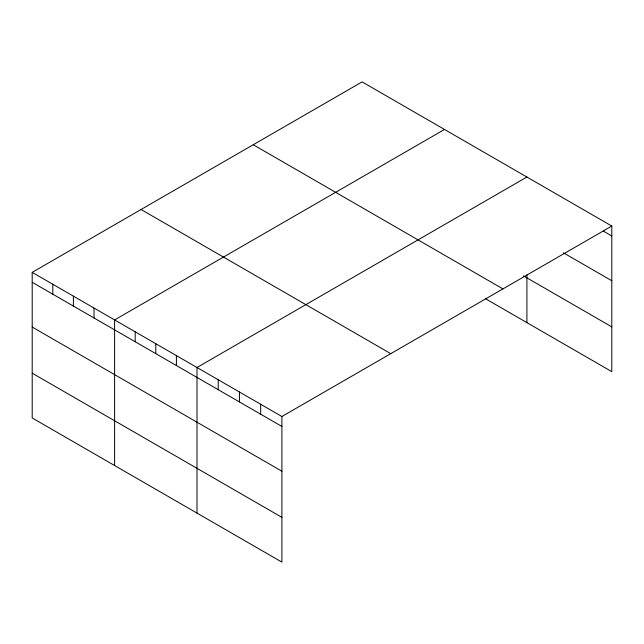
<?xml version="1.0" encoding="UTF-8"?>
<svg xmlns="http://www.w3.org/2000/svg" width="644" height="644" viewBox="0 0 644 644"><rect width="100%" height="100%" fill="white"/><g stroke="black" fill="none" stroke-linecap="round" stroke-linejoin="round"><path stroke-width="0.97" d="M611.8 226.044L362.105 81.885L32.2 272.356L32.2 417.956L281.895 562.115L281.895 416.515L611.8 226.044L611.8 371.644L485.705 298.848M444.505 129.46L114.6 319.923L114.6 465.531M526.905 177.028L197 367.499L197 513.099M603.307 231.075L611.8 235.978M563.411 252.81L611.8 280.744M523.475 275.882L611.8 326.87M253.237 144.739L502.932 288.898M141.068 209.501L390.763 353.661M32.2 272.356L281.895 416.515M32.2 282.289L281.895 426.449M32.2 327.055L281.895 471.215M32.2 373.19L281.895 517.341M526.905 274.851L526.905 322.628M260.667 404.263L260.667 414.189M239.447 392.003L239.447 401.937M218.219 379.751L218.219 389.684M176.4 355.609L176.4 365.542M155.8 343.711L155.8 353.645M135.2 331.821L135.2 341.755M94 308.033L94 317.967M73.4 296.143L73.4 306.077M52.8 284.246L52.8 294.179"/></g></svg>
